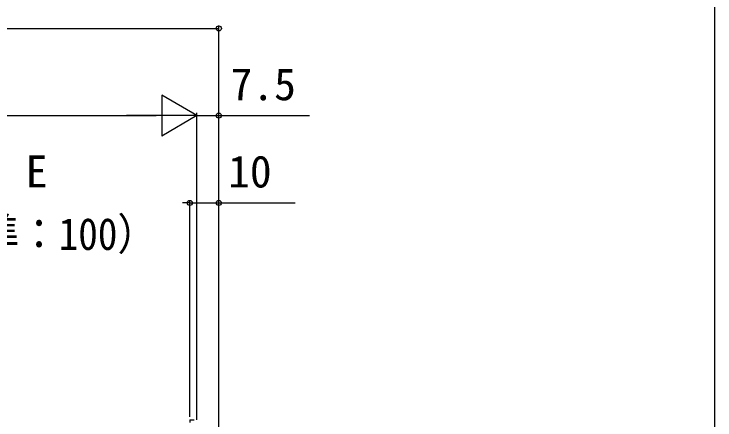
# Model space of a CAD drawing. Units: millimetres, scale not verified. Extents: x -875 to 875, y -1310 to 1300.
# Drawn here: x 634.1 to 875, y -1045.6 to -906.1 of the extents above; entities that cross this region are included whole.
import ezdxf
from ezdxf.enums import TextEntityAlignment as Align

# ---------------------------------------------------------------- set-up
doc = ezdxf.new("R2010")
doc.units = ezdxf.units.MM
doc.header["$LTSCALE"] = 4
for name, color, linetype in [('0-6_YKK_13', 4, 'Continuous'), ('0-8_YKK_D', 6, 'Continuous'), ('0-9_YKK_ZWAK', 7, 'Continuous')]:
    doc.layers.add(name, color=color, linetype=linetype)
doc.styles.add('ＭＳ ゴシック', font='')
doc.styles.get('ＭＳ ゴシック').set_extended_font_data('MS Gothic')

msp = doc.modelspace()

# ---------------------------------------------------------------- linework, layer by layer
at = {"layer": '0-6_YKK_13'}
for q in [(696.007, -1045.622), (694.455, -1046.539)]:
    msp.add_line((694.455, -1045.541), q, dxfattribs=at)
at = {"layer": '0-8_YKK_D'}
for p, q in [((704.455, -1097.5), (704.455, -910)), ((34.455, -911), (704.455, -911)), ((696.955, -941), (684.831, -934)), ((684.831, -934), (684.831, -948)), ((55.955, -941), (682.955, -941)), ((696.955, -941), (672.706, -941)), ((696.955, -941), (684.831, -948)), ((696.955, -1045.621), (696.955, -940)), ((696.955, -1045.621), (696.955, -940)), ((704.455, -1097.5), (704.455, -940)), ((694.455, -1044.541), (694.455, -970)), ((694.455, -1044.541), (694.455, -970)), ((704.455, -1097.5), (704.455, -970)), ((694.455, -971), (691.979, -971))]:
    msp.add_line(p, q, dxfattribs=at)
for points in [[(696.955, -941), (704.455, -941), (735.648, -941)], [(694.455, -971), (704.455, -971), (730.705, -971)]]:
    msp.add_lwpolyline(points, dxfattribs=at)
for centre in [(704.455, -911), (704.455, -941), (694.455, -971), (694.455, -971), (704.455, -971)]:
    msp.add_circle(centre, 0.875, dxfattribs=at)
at = {"layer": '0-9_YKK_ZWAK'}
msp.add_lwpolyline([(-875, -1310), (875, -1310), (875, 1240)], dxfattribs=at)

# ---------------------------------------------------------------- texts
at = {"layer": '0-8_YKK_D', "style": 'ＭＳ ゴシック'}
for s, p in [('7.5', (708.506, -939)), ('E', (638.105, -969)), ('10', (707.654, -969))]:
    msp.add_text(s, height=11, dxfattribs=at).set_placement(p, align=Align.BOTTOM_LEFT)
at = {"layer": '0-8_YKK_D', "style": 'ＭＳ ゴシック', "width": 0.9}
msp.add_text('（標準：100）', height=11, dxfattribs=at).set_placement((595.402, -990.472), align=Align.BOTTOM_LEFT)

doc.saveas('drawing.dxf')
